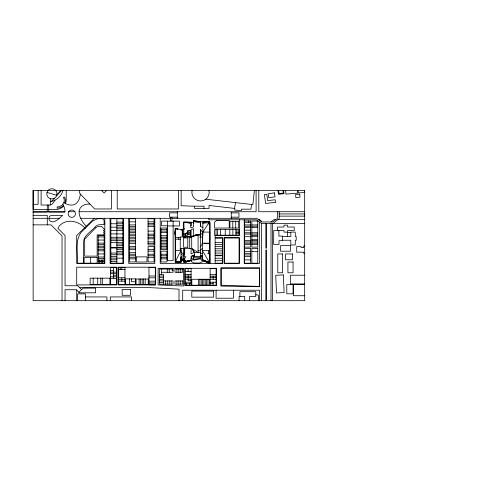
<?xml version="1.0" encoding="UTF-8"?>
<svg xmlns="http://www.w3.org/2000/svg" width="478" height="478" viewBox="0 0 478 478"><rect width="100%" height="100%" fill="white"/><g stroke="black" fill="none" stroke-linecap="round" stroke-linejoin="round"><path stroke-width="0.72" d="M33.137 190.405L33.137 300.68L304.677 300.68L304.677 190.405L33.137 190.405L33.131 209.454L47.28 209.454M83.614 263.193L83.62 241.952C83.775 234.818 91.728 231.615 95.445 226.482C97.745 224.188 101.151 224.69 104.096 224.678L104.096 220.334L102.423 218.661L97.291 218.787L92.517 221.135L81.332 232.099C74.49 240.882 78.207 253.047 77.257 263.193L83.614 263.157M167.551 221.123L167.551 260.468L173.12 260.468L173.12 221.123M181.144 190.405L181.144 205.731L194.564 206.203L194.564 208.438L209.041 208.438L209.041 205.474L234.74 208.438M181.048 256.949L180.977 261.974L180.977 256.949L184 256.949M200.479 258.837L200.479 229.368L202.869 232.661L202.23 243.553A4.726 4.726 0 0 1 200.067 246.851M48.935 218.338L48.953 218.123A3.25 3.25 0 0 1 49.156 217.293A2.772 2.772 0 0 1 51.714 215.405L62.678 215.333L58.191 219.33A17.758 17.758 0 0 1 53.948 221.72A4.744 4.744 0 0 1 50.1 220.985A3.25 3.25 0 0 1 48.935 218.338L59.565 218.309M254.41 190.405L252.85 204.59L205.863 199.212M251.512 204.435L250.986 209.167L241.384 209.167L241.384 210.577L234.74 210.081L234.74 206.956L235.558 202.612M48.72 205.026L48.72 212.148L64.853 212.148L64.972 210.529A11.078 11.078 0 0 0 64.285 207.362L62.851 204.363L63.825 202.523L65.39 203.467A11.831 11.831 0 0 0 72.405 205.026A6.943 6.943 0 0 0 76.641 203.001A9.225 9.225 0 0 0 79.139 199.051A20.596 20.596 0 0 0 80.352 194.08M209.657 262.966L209.531 263.551L205.289 261.078M183.869 260.379L181.132 258.968L180.869 259.476L183.558 260.874L185.924 256.327M181.048 251.601A8.467 8.467 0 0 0 183.63 254.081L184.108 254.374A7.367 7.367 0 0 1 183.642 254.111L184.299 252.838M183.803 260.564L184.066 260.068L185.183 260.647L184.89 261.197M191.11 260.074L185.207 261.358L185.721 260.474L185.213 260.187L185.004 260.552M190.148 260.283L189.629 261.257L184.699 262.332L183.205 261.562L183.713 260.582L185.595 261.562L191.11 260.468L191.11 256.13L193.745 255.425M190.836 258.986L192.562 255.73L193.231 255.419A10.462 10.462 0 0 0 192.562 255.73L193.196 255.354M193.674 257.104L191.29 261.514L194.026 262.996L199.762 262.996L202.385 261.771L200.479 258.102M55.072 200.019L53.644 202.325A6.537 6.537 0 0 1 50.327 205.026L41.108 205.026L41.108 190.405M209.585 247.879L209.734 232.093L202.869 232.093L202.869 222.103L209.657 221.529L202.869 232.093L202.355 243.117L209.734 243.212M182.232 236.06L183.833 234.023M56.846 194.934L60.879 190.405M54.414 198.245L51.487 201.453A15.882 15.882 0 0 0 54.444 200.425L55.382 199.953A15.882 15.882 0 0 0 63.03 190.405M56.518 195.932L61.548 190.405M63.771 206L62.588 207.117A12.446 12.446 0 0 1 57.121 209.454L48.72 209.454M106.69 190.405L104.126 192.975L101.557 190.405M182.232 236.132L182.232 229.793L183.833 228.191L183.767 222.27L190.812 223.059L183.761 222.342L183.833 234.602M182.232 230.713L183.833 229.111M78.93 292.225L83.041 288.138L95.588 288.138L95.588 292.811L78.918 292.811L78.918 292.237L76.432 289.734L65.056 289.734L65.056 300.68M94.363 218.309L76.707 235.505L76.707 263.486L104.831 263.486L104.831 218.309M194.409 254.834L193.674 255.425L193.674 260.187L201.023 258.729L201.023 255.838M270.996 221.965L273.906 219.665L275.782 219.665M63.58 205.606L62.857 206.161A11.735 11.735 0 0 1 57.097 208.211L57.199 206.944A9.291 9.291 0 0 0 62.917 204.465M272.759 223.62L279.188 218.715L279.188 211.718M180.242 250.323L180.242 236.909L191.738 236.909L195.687 234.847L200.479 234.847M191.081 236.646L193.578 235.505L193.578 228.741A7.6 7.6 0 0 0 191.081 229.918L191.081 236.909M181.09 229.948L184.347 228.837M181.114 230.02L184.371 228.908M191.738 236.909L198.083 234.847L198.083 252.545L191.738 248.393L180.242 248.393M185.595 261.562L191.122 260.54L183.833 262.739L183.833 260.044M51.72 201.196L50.327 201.453M189.27 260.761L185.04 261.681L183.546 260.91M189.802 260.934L184.872 262.01L183.373 261.233M175.229 260.863L181.048 261.992L180.899 262.344L175.372 261.98L176.758 261.705M193.674 259.452L201.023 257.995M202.869 223.208L209.657 222.634M175.372 261.98L178.306 261.926M89.948 204.052L88.275 204.076A11.944 11.944 0 0 0 82.616 205.761A7.648 7.648 0 0 0 80.011 208.504A10.671 10.671 0 0 0 79.169 211.204L79.067 211.903A16.306 16.306 0 0 0 80.579 218.207L81.624 220.107A29.331 29.331 0 0 0 85.335 225.222L86.805 226.733M79.671 287.678L146.453 287.451L179.017 289.154L179.017 300.68M33.137 204.297L38.138 204.297L38.138 190.405M194.564 206.203L203.992 206.203L203.992 208.438M33.137 211.718L64.93 211.718M68.713 211.718L74.897 211.718M79.097 211.718L256.1 211.718L256.1 190.405M304.677 211.718L258.807 211.718L258.807 190.405M33.137 212.148L47.28 212.148L47.28 205.026M177.308 212.871L169.553 212.871L169.553 217.161L177.308 217.161M231.233 212.871L238.982 212.871L238.982 217.161L231.233 217.161M279.188 213.935L304.677 213.935L304.677 216.134L279.188 216.134M33.137 215.339L47.28 215.339L47.28 224.827M33.137 218.309L47.28 218.309M80.633 218.309L170.335 218.309M171.907 218.309L256.859 218.309L261.568 221.965L272.759 221.965L277.449 218.398L277.449 211.718M258.604 219.665L259.566 219.665L261.442 221.105L261.442 221.864M277.945 219.665L304.677 219.665M196.488 221.487L207.38 221.487M129.442 221.828L135.471 221.828M148.061 221.828L154.089 221.828M116.865 222.097L122.894 222.097M244.587 222.312L250.526 222.312M200.575 222.838L193.578 221.613M148.061 223.369L154.089 223.369M304.677 223.614L261.568 223.62L256.483 219.808L208.832 219.808L208.832 218.309M110.836 223.782L122.894 223.782M33.137 224.857L51.015 224.857L62.026 235.875L62.026 300.68M129.442 224.917L135.471 224.917M148.061 224.917L154.089 224.917M244.587 224.929L250.526 224.929M251.828 224.929L257.762 224.929M116.865 225.473L122.894 225.473M190.806 225.67L191.224 225.67L191.224 222.151L193.871 223.017M167.551 225.753L161.522 225.753L161.522 221.123L179.441 221.123L179.441 225.951L167.551 225.951M244.587 226.231L250.526 226.231M251.828 226.231L257.762 226.231M129.442 226.458L135.471 226.458M148.061 226.458L154.089 226.458M200.575 222.826L200.646 226.59A10.988 10.988 0 0 1 202.869 227.552M110.836 227.158L122.894 227.158M244.587 227.54L250.526 227.54M251.828 227.54L257.762 227.54M129.442 228L135.471 228M116.865 228.843L122.894 228.843M129.442 229.542L135.471 229.542M160.955 229.542L166.983 229.542M244.587 230.157L250.526 230.157M110.836 230.533L122.894 230.533M190.519 230.629L187.49 230.629L187.49 232.756L190.519 232.756M235.947 231.029L239.084 231.029M129.442 231.089L135.471 231.089M148.061 231.089L154.089 231.089M160.955 231.089L166.983 231.089M175.229 231.543L174.673 231.543L174.673 234.483L175.229 234.483M235.947 232.422L239.084 232.422M290.821 232.422L287.523 232.422L287.523 236.592M129.442 232.631L135.471 232.631M160.955 232.631L166.983 232.631M244.587 232.768L250.526 232.768M251.828 232.768L257.762 232.768M190.519 233.192L187.866 233.192L187.866 234.429L190.519 234.429M235.947 233.814L239.084 233.814M110.836 233.909L122.894 233.909M244.587 234.077L250.526 234.071M251.828 234.077L257.762 234.077M129.442 234.172L135.471 234.172M148.061 234.172L154.089 234.172M200.479 234.919L195.687 234.847M251.828 235.379L257.762 235.379M129.442 235.714L135.471 235.714M148.061 235.714L154.089 235.714M160.955 235.714L166.983 235.714M209.585 235.953L209.585 239.538M282.576 236.592L290.821 236.592L290.821 232.111L295.267 232.111L295.267 236.598L296.199 236.598L296.199 240.279L295.267 240.279L295.267 244.981L290.821 244.981L290.821 240.237L282.576 240.237M244.587 236.688L250.526 236.688M251.828 236.688L257.762 236.688M98.163 236.963L104.186 236.963M199.792 237.052L202.869 237.052M110.836 237.285L122.894 237.285M129.442 237.255L135.471 237.255M148.061 237.255L154.089 237.255M160.955 237.255L166.983 237.255M175.229 237.608L180.445 237.608M224.505 237.697L239.353 237.691L239.353 263.462L224.236 263.462L224.236 237.697L224.505 263.193L239.084 263.193L239.084 237.972L224.505 237.972M129.442 238.803L135.471 238.803M148.061 238.803L154.089 238.803M160.955 238.803L166.983 238.803M110.836 238.97L122.894 238.97M175.229 239.197L180.445 239.197M251.828 239.305L257.762 239.305M98.163 240.046L104.186 240.046M129.442 240.344L135.471 240.344M160.955 240.344L166.983 240.344M244.587 240.607L250.526 240.607M251.828 240.607L257.762 240.607M110.836 240.655L122.894 240.655M129.442 241.886L135.471 241.886M148.061 241.886L154.089 241.886M160.955 241.886L166.983 241.886M244.587 241.916L250.526 241.916M251.828 241.916L257.762 241.916M110.836 242.346L122.894 242.346M215.13 242.346L222.539 242.346M98.163 243.135L104.186 243.135M244.587 243.224L250.526 243.224M251.828 243.224L257.762 243.224M203.873 243.356L208.402 243.356M129.442 243.427L135.471 243.427M148.061 243.427L154.089 243.427M160.955 243.427L166.983 243.427M116.865 244.031L122.894 244.031M215.13 244.485L222.539 244.485M244.587 244.533L250.526 244.533M251.828 244.533L257.762 244.533M98.163 244.676L104.186 244.676M160.955 244.969L166.983 244.969M116.865 245.722L122.894 245.722M98.163 246.218L104.186 246.218M129.442 246.517L135.471 246.517M160.955 246.517L166.983 246.517M215.13 246.63L222.539 246.63M98.163 247.759L104.186 247.759M129.442 248.058L135.471 248.058M160.955 248.058L166.983 248.058M215.13 248.769L222.539 248.769M98.163 249.307L104.186 249.307M116.865 249.689L122.894 249.689M129.442 249.6L135.471 249.6M148.061 249.6L154.089 249.6M175.229 250.323L181.048 250.323L175.151 261.968M209.663 250.448L202.355 250.448L209.657 262.9L202.355 260.558L202.355 242.663M198.083 250.777L200.479 250.777M98.163 250.848L104.186 250.848M215.13 250.908L222.539 250.908M148.061 251.141L154.089 251.141M116.865 251.38L122.894 251.38M244.587 251.673L250.526 251.673M251.828 251.673L257.762 251.673M188.039 237.674L188.039 236.269L191.684 236.269L191.738 248.393L194.409 252.545L200.479 252.545M129.442 252.689L135.471 252.689M110.836 253.065L122.894 253.065M215.13 253.047L222.539 253.047M304.677 253.262L303.709 253.262L303.709 252.163L296.719 252.163L296.719 246.618L301.104 246.618L301.104 247.574L303.709 247.574L303.709 246.068L304.677 246.074M244.587 253.322L250.526 253.322M200.479 253.615L202.355 253.615M207.566 253.758L209.806 253.758L209.585 257.11M98.163 253.932L104.186 253.932M129.442 254.23L135.471 254.23M148.061 254.23L154.089 254.23M160.955 254.23L166.983 254.23M110.836 254.75L122.894 254.75M244.587 254.965L250.526 254.965M215.13 255.192L222.539 255.192M215.13 255.754L222.539 255.754M129.442 255.772L135.471 255.772M148.061 255.772L154.089 255.772M160.955 255.772L166.983 255.772M200.479 255.838L202.421 255.838L202.421 259.482M110.836 256.441L116.865 256.441M244.587 256.608L250.526 256.608M194.409 256.955L200.479 256.955M98.163 257.021L104.186 257.021M193.674 256.967L200.479 256.967M129.442 257.313L135.471 257.313M148.061 257.313L154.089 257.313M160.955 257.313L166.983 257.313M110.836 258.126L122.894 258.126M215.13 258.234L222.539 258.234M98.163 258.562L104.186 258.562M181.048 258.694L184 258.694M129.442 258.855L135.471 258.855M160.955 258.855L166.983 258.855M110.836 259.817L116.865 259.817M244.587 259.901L250.526 259.901M98.163 260.104L104.186 260.104M189.712 260.468L191.104 260.468M215.13 260.713L222.539 260.713M110.836 261.502L116.865 261.502M98.163 261.645L104.186 261.645M209.734 262.536L202.355 259.452M209.734 262.966L209.531 263.551L209.525 262.476M118.628 269.389L124.967 269.389M110.418 270.596L113.591 270.596M173.06 270.632L172.247 270.632L172.247 269.036M185.159 271.641L191.092 271.641M110.418 272.143L116.757 272.143M161.498 272.281L173.06 272.281L173.06 269.036L159.568 269.036L159.568 284.177L173.06 284.177L173.06 280.927L159.568 280.927M110.418 273.691L116.757 273.691M159.568 274.438L163.422 274.438L163.422 284.177M185.159 274.659L191.092 274.659M210.147 274.659L216.086 274.659M113.591 275.232L116.757 275.232M304.677 275.226L290.493 275.226L290.493 283.926L304.677 283.926M148.981 275.979L155.32 275.979M159.568 276.063L163.422 276.063M185.159 276.17L191.092 276.17M210.147 276.17L216.086 276.17M110.418 276.78L116.757 276.78M159.568 277.682L163.422 277.682M185.159 277.676L191.092 277.676M210.147 277.676L216.086 277.676M118.628 277.808L124.967 277.808M148.981 277.808L155.32 277.808M110.418 278.321L116.757 278.321M185.159 279.188L191.092 279.188M159.568 279.307L163.422 279.307M210.147 279.272L216.086 279.272M118.628 279.481L124.967 279.481M191.092 280.7L188.129 280.7L188.129 274.659M118.628 281.154L124.967 281.154M148.981 281.154L155.32 281.154M135.507 281.715L131.45 281.715L131.45 278.883M185.159 282.205L191.092 282.205M210.147 282.205L216.086 282.205M159.568 282.552L163.422 282.552M148.981 282.982L155.32 282.982M185.159 283.717L191.092 283.717M210.147 283.717L213.116 283.717M304.677 284.488L293.432 284.488L293.432 295.721L304.677 295.721M85.544 296.934L106.917 296.934L106.917 300.68M190.806 222.276L183.833 222.091L190.806 222.276L190.806 228.018L193.578 226.757L193.578 220.513L200.646 221.732L200.646 226.59M255.778 294.842L257.827 294.932L258.323 295.338L258.52 300.68M181.048 248.393L181.048 262.356L175.229 261.968L175.229 228.412L182.232 229.793M202.499 260.582L209.149 262.32M184.831 256.124L183.773 255.772A7.863 7.863 0 0 1 181.048 253.884M47.143 192.437L56.565 195.251M202.355 260.54L209.657 262.9M175.229 228.412L177.87 229.303M177.87 229.297L175.301 228.43L175.301 260.88M196.279 221.434L193.727 220.555L193.727 221.093M183.63 254.081L184.693 254.637L184.693 248.393M192.646 249.803L193.566 250.358M202.869 235.009L200.646 233.294L200.646 229.601M181.132 258.968L183.558 260.874M85.162 228.347C79.097 220.961 66.681 218.153 59.601 225.652A7.457 7.457 0 0 0 59.015 226.405L57.934 228.37L65.056 235.493L65.056 285.76L77.753 285.76L81.583 289.59M199.989 258.204L200.348 258.867M201.788 255.682L202.379 256.8M201.154 255.294L202.421 257.684M282.976 190.405L283.34 193.058L279.074 193.53L278.662 190.405M283.579 190.405L284.01 193.668L278.483 194.313L277.999 190.405M304.516 190.405L304.677 192.437L298.308 192.945L298.105 190.405M297.418 190.405L297.639 193.166L285.91 194.104L285.611 190.405M209.657 235.953L209.734 239.538M90.629 257.528L90.689 263.193M183.833 234.035L183.857 237.345M183.94 248.393L184 260.731M175.295 228.436L175.301 231.256M175.301 234.788L175.301 237.608M278.907 230.557L278.907 236.102L282.576 236.102L282.576 240.673L278.991 240.673L278.991 244.503L273.685 244.503L273.685 230.557L284.01 230.557L284.01 232.111L287.523 232.111L287.523 230.557L294.251 230.557L294.251 227.032L287.523 227.032L287.523 225.126L284.01 225.126L284.01 227.032L277.455 227.032L277.455 230.557M272.585 223.62L272.585 300.68M270.996 223.62L270.996 300.68M266.587 223.62L266.587 248.148L265.852 248.148L265.852 223.62M266.587 300.68L266.587 249.988L265.852 249.988L265.852 300.68M261.442 223.525L261.442 300.68M259.566 219.665L259.566 220.412M259.566 222.121L259.566 263.42L244.246 263.42L244.246 219.665M259.566 300.68L259.566 290.224L182.692 290.224L182.692 300.68M249.534 300.68L249.534 296.426L255.778 296.426L255.778 291.7L239.902 291.7L239.902 296.426M248.542 221.003L248.542 222.312M244.718 300.68L244.718 296.426L239.084 296.426L239.084 300.68M239.353 219.665L239.353 235.475L215.13 235.475L215.13 237.793L222.796 237.793L222.796 263.486L160.22 263.486L160.22 218.309M235.947 229.637L235.947 235.206M235.702 221.613L235.702 228.036M233.36 290.301L233.36 298.23L216.086 298.23L216.086 290.301M232.792 221.613L232.792 228.036M232.882 229.637L232.882 235.206M231.233 212.292L231.233 218.309M229.816 229.637L229.816 235.206M225.222 229.637L225.222 235.206M220.621 229.637L220.621 235.206M217.556 229.637L217.556 235.206M216.026 229.637L216.026 235.206M213.116 276.17L213.116 279.272M213.116 282.205L213.116 285.211M210.147 222.593L210.147 262.739M209.734 257.11L209.734 263.635L202.965 260.14L209.657 263.617L209.657 221.529M209.513 222.216L209.513 221.565L203.019 222.115L203.019 222.766M209.585 242.334L209.585 243.804M209.179 250.448L209.179 253.758M208.934 222.694L208.934 224.164M208.808 250.448L208.808 253.758M207.924 279.272L207.924 285.211M206.574 279.272L206.574 285.211M205.223 279.272L205.223 285.211M203.867 279.272L203.867 285.211M202.517 279.272L202.517 285.211M201.166 279.272L201.166 285.211M200.503 221.726L200.503 222.264M199.81 279.272L199.81 285.211M198.46 279.272L198.46 285.211M194.409 252.545L194.409 256.967M194.026 251.099L194.026 252.294A7.851 7.851 0 0 1 191.081 253.818L191.081 248.393M190.519 237.674L190.519 230.36L187.418 231.95A8.909 8.909 0 0 0 186.121 233.336L185.428 234.399L185.428 237.674M189.718 236.909L189.718 248.393M189.605 283.717L189.605 285.211M188.129 268.618L188.129 271.641M187.567 237.674L187.567 236.222L184.06 236.222L184.06 237.674M186.641 283.717L186.641 285.211M184 248.393L184 254.296M183.737 258.694L183.737 260.534M182.883 230.061L182.883 235.236M180.768 269.036L180.768 272.281M180.768 280.927L180.768 284.177M178.838 269.036L178.838 272.281M178.838 280.927L178.838 284.177M178.443 190.411L178.443 208.964L117.218 208.964L117.218 190.411M178.252 237.608L178.252 239.197M177.308 211.718L177.308 218.309M176.914 269.036L176.914 272.281M176.914 280.927L176.914 284.177M175.546 242.262L175.546 244.222M175.546 244.915L175.546 246.427M175.546 247.042L175.546 248.458M175.546 248.942L175.546 250.323M175.546 254.595L175.546 258.55M171.907 217.161L171.907 221.123M171.13 280.927L171.13 284.177M170.335 217.161L170.335 221.123M169.206 269.036L169.206 272.281M169.206 280.927L169.206 284.177M167.276 269.036L167.276 272.281M167.276 280.927L167.276 284.177M165.352 280.927L165.352 284.177M161.498 269.036L161.498 274.438M154.824 218.309L154.824 263.486L128.707 263.486L128.707 218.309M145.198 278.991L145.198 284.5M143.675 278.991L143.675 284.5M142.157 278.991L142.157 284.5M140.634 278.991L140.634 284.5M139.11 278.991L139.11 284.5M131.665 300.68L131.665 296.934L110.293 296.934L110.293 300.68M129.424 278.883L129.424 284.5M123.629 218.309L123.629 263.486L110.101 263.486L110.101 218.309M121.8 267.566L121.8 269.389M121.8 277.808L121.8 281.154M120.211 267.566L120.211 269.389M116.865 218.721L116.865 247.407M116.865 248.004L116.865 263.193M113.591 267.531L113.591 278.321M111.446 190.405L111.446 208.964L94.668 208.964L79.689 193.393L79.689 190.405M102.68 260.104L102.68 263.193M102.298 278.16L102.298 284.5M101.175 260.104L101.175 263.193M100.78 278.16L100.78 284.5M99.669 260.104L99.669 263.193M97.739 278.16L97.739 284.5M93.174 278.16L93.174 284.5M85.544 300.68L85.544 293.88L77.669 293.88L77.669 300.68M76.707 290.009L76.707 300.68M66.215 190.405L66.215 200.019A9.853 9.853 0 0 1 65.39 203.467M50.327 198.794L50.327 205.026M202.355 248.446A9.626 9.626 0 0 1 200.479 250.06M208.994 190.405A8.67 8.67 0 0 1 200.533 200.981A8.67 8.67 0 0 1 192.072 190.405M64.01 202.636A7.959 7.959 0 0 0 63.466 197.193L64.614 197.193A8.98 8.98 0 0 1 65.074 203.275M136.487 256.883L136.469 262.022L146.973 262.022L146.973 256.883L136.487 256.883M68.748 211.658L68.617 211.862A3.675 3.675 0 0 0 71.802 217.376A3.675 3.675 0 0 0 74.986 211.862L74.861 211.658A3.675 3.675 0 0 0 68.748 211.658M48.236 190.232L48.009 190.471A5.115 5.115 0 0 0 54.116 198.43L54.408 198.274A5.115 5.115 0 0 0 55.699 190.471L55.466 190.232A5.115 5.115 0 0 0 48.236 190.232M95.749 227.773L84.678 239.108L84.678 256.124L97.136 256.124L97.136 234.865L103.439 234.865L104.509 233.796L103.457 232.738L104.485 231.716L103.385 230.617L104.568 229.434L101.617 226.482L97.727 226.644L95.749 227.773M216.391 220.543L214.497 222.437L214.497 228.036L229.243 228.036L229.243 220.543L216.391 220.543M274.42 192.825L268.134 193.769L268.761 197.737L275.053 196.834L274.42 192.825M275.406 202.296L265.619 203.479L264.4 194.558L266.778 194.313L267.656 200.593L275.22 199.786L275.406 202.296M299.76 194.164L295.595 194.492L295.834 197.492L299.999 197.157L299.76 194.164M283.334 274.946L275.734 275.28L276.517 292.936L284.111 292.602L283.334 274.946M257.762 248.345L251.828 248.387L251.828 263.193L257.762 263.193L257.762 248.345M122.894 218.721L110.836 218.721L110.836 247.407L122.894 247.407L122.894 218.721M135.471 218.745L129.442 218.745L129.442 261.944L135.471 261.944L135.471 218.745M154.089 218.745L148.061 218.745L148.061 244.969L154.089 244.969L154.089 218.745M250.526 221.003L244.587 221.003L244.587 247.138L250.526 247.138L250.526 221.003M257.762 221.003L251.828 221.003L251.828 247.138L257.762 247.138L257.762 221.003M238.671 221.613L229.888 221.613L229.888 228.036L238.671 228.036L238.671 221.613M166.983 228L160.955 228L160.955 249.6L166.983 249.6L166.983 228M239.084 229.637L214.497 229.637L214.497 235.206L239.084 235.206L239.084 229.637M187.717 233.455L184.849 233.455L184.849 235.158L187.717 235.158L187.717 233.455M104.186 235.421L98.163 235.421L98.163 263.193L104.186 263.193L104.186 235.421M222.539 238.068L215.13 238.068L215.13 263.193L222.539 263.193L222.539 238.068M290.528 245.602L280.514 245.602L280.514 251.219L290.528 251.219L290.528 245.602M154.089 246.517L148.061 246.517L148.061 261.944L154.089 261.944L154.089 246.517M187.806 247.257L183.612 247.257L183.612 238.008L187.806 238.014L187.806 247.257M122.894 248.004L110.836 248.004L110.836 263.193L122.894 263.193L122.894 248.004M250.526 248.387L244.587 248.387L244.587 263.193L250.526 263.193L250.526 248.387M166.983 251.141L160.955 251.141L160.955 261.944L166.983 261.944L166.983 251.141M282.576 253.943L277.784 253.943L277.784 272.789L282.576 272.789L282.576 253.943M292.446 253.943L285.521 253.943L285.521 259.769L292.446 259.769L292.446 253.943M97.136 257.528L84.122 257.528L84.122 263.193L97.136 263.193L97.136 257.528M293.062 262.028L287.923 262.028L287.923 272.789L293.062 272.789L293.062 262.028M116.865 267.196L76.707 267.196L76.707 284.912L116.865 284.912L116.865 267.196M155.691 267.196L118.263 267.196L118.263 284.912L155.691 284.912L155.691 267.196M116.757 267.531L110.418 267.531L110.418 284.5L116.757 284.5L116.757 267.531M124.967 267.566L118.628 267.566L118.628 284.5L124.967 284.5L124.967 267.566M155.32 267.566L148.981 267.566L148.981 284.804L155.32 284.804L155.32 267.566M259.405 268.128L221.177 268.128L221.177 285.211L259.405 286.447L259.405 268.128M183.427 268.283L158.099 268.283L158.099 284.912L183.427 286.011L183.427 268.283M216.48 268.283L184.819 268.283L184.819 285.635L216.48 285.635L216.48 268.283M191.092 268.618L185.159 268.618L185.159 285.211L191.092 285.211L191.092 268.618M216.086 268.618L210.147 268.618L210.147 285.211L216.086 285.211L216.086 268.618M182.692 269.036L174.984 269.036L174.984 272.281L182.692 272.281L182.692 269.036M109.91 278.16L90.133 278.16L90.133 284.5L109.91 284.5L109.91 278.16M135.507 278.883L125.367 278.883L125.367 284.5L135.507 284.5L135.507 278.883M148.24 278.991L136.069 278.991L136.069 284.5L148.24 284.5L148.24 278.991M209.274 279.272L191.803 279.272L191.803 285.211L209.274 285.211L209.274 279.272M182.692 280.927L174.984 280.927L174.984 284.177L182.692 284.177L182.692 280.927M293.062 284.488L286.794 284.488L286.794 293.803L293.062 293.803L293.062 284.488M130.518 289.465L122.171 289.465L122.171 295.296L130.518 295.296L130.518 289.465M213.541 291.096L191.803 291.096L191.803 297.155L213.541 297.155L213.541 291.096M259.566 267.967L220.926 267.943L220.926 286.089L259.566 286.716L259.566 267.967"/></g></svg>
